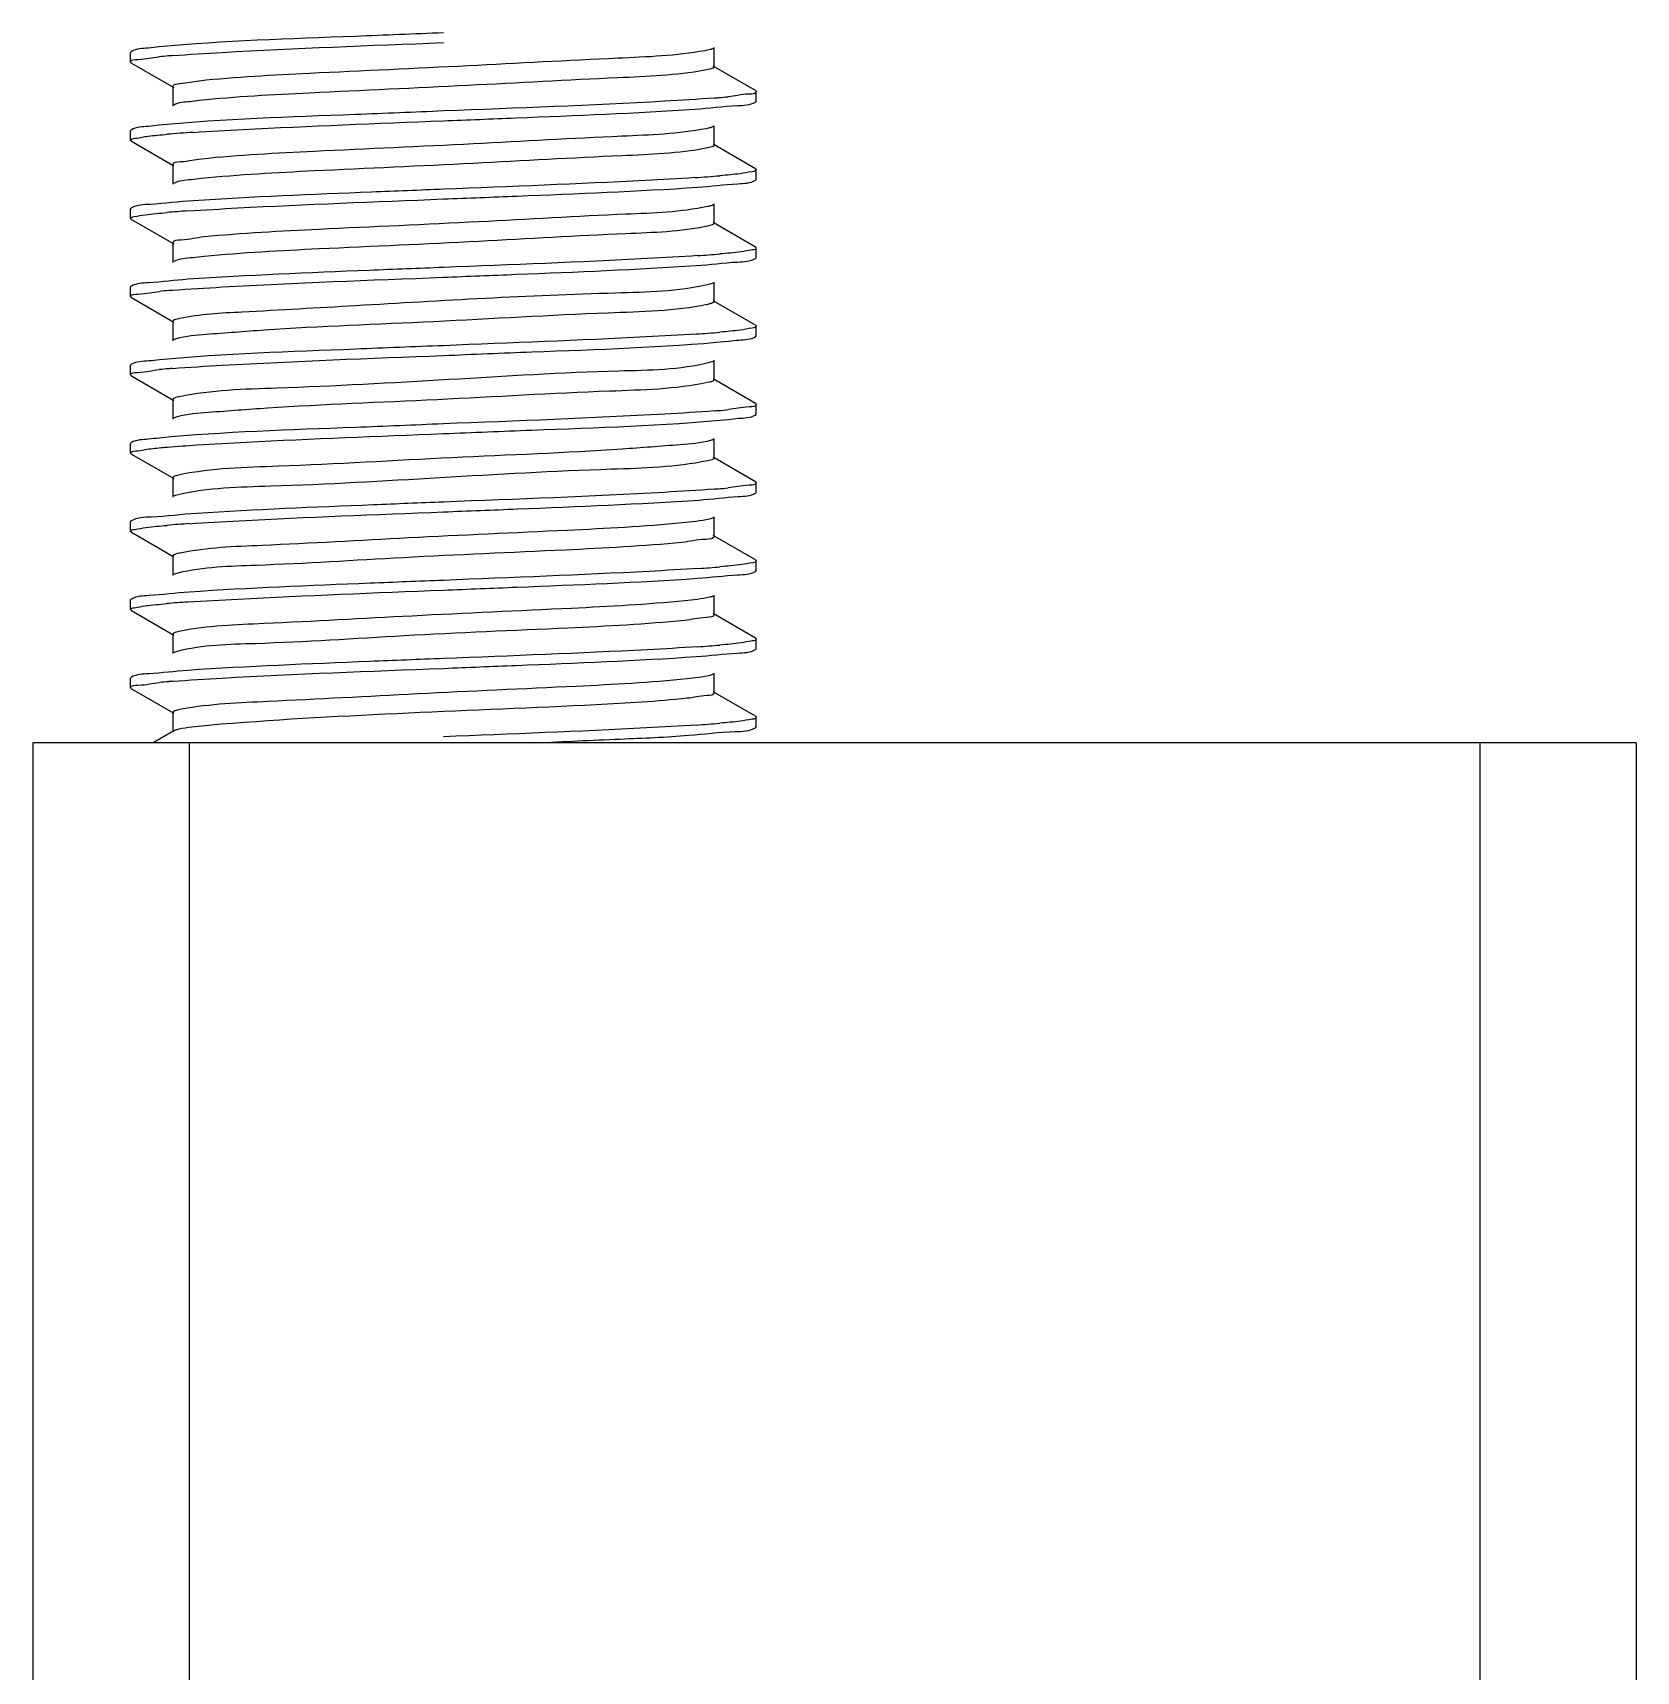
# Model space of a CAD drawing. Extents: x 12300 to 361047, y -1498650 to 1244242.
# Drawn here: x 276993.7 to 277131.2, y 112855.4 to 112995.9 of the extents above; entities that cross this region are included whole.
import ezdxf

# ---------------------------------------------------------------- set-up
doc = ezdxf.new("R2010")
doc.units = 0
doc.header["$LTSCALE"] = 1000
doc.header["$MEASUREMENT"] = 0
doc.layers.get('0').update_dxf_attribs({"color": 8, "linetype": 'CONTINUOUS'})
doc.layers.add('TEXT', color=3, linetype='CONTINUOUS')

# ---------------------------------------------------------------- blocks, each defined once
blk = doc.blocks.new('KZDJ')
at = {"layer": 'TEXT', "linetype": 'Continuous'}
for p, q in [((2432599.47, 265097.3), (2432599.39, 265097.21)), ((2432661.91, 265095.64), (2432661.91, 265097.74)), ((2432599.39, 265096.17), (2432599.39, 265097.21)), ((2432599.47, 265096.07), (2432599.39, 265096.17)), ((2432599.47, 265096.07), (2432604.02, 265093.44)), ((2432666.36, 265093.11), (2432661.82, 265095.75)), ((2432603.92, 265093.55), (2432603.92, 265091.45)), ((2432666.36, 265093.11), (2432666.44, 265093.02)), ((2432666.44, 265091.97), (2432666.44, 265093.02)), ((2432666.36, 265091.88), (2432666.44, 265091.97)), ((2432599.47, 265088.92), (2432599.39, 265088.83)), ((2432599.39, 265087.78), (2432599.39, 265088.83)), ((2432661.91, 265087.26), (2432661.91, 265089.35)), ((2432599.47, 265087.69), (2432599.39, 265087.78)), ((2432599.47, 265087.69), (2432604.02, 265085.06)), ((2432666.36, 265084.73), (2432661.82, 265087.37)), ((2432603.92, 265085.16), (2432603.92, 265083.07)), ((2432666.36, 265084.73), (2432666.44, 265084.64)), ((2432666.36, 265083.5), (2432666.44, 265083.59)), ((2432666.44, 265083.59), (2432666.44, 265084.64)), ((2432599.47, 265080.54), (2432599.39, 265080.45)), ((2432599.39, 265079.4), (2432599.39, 265080.45)), ((2432661.91, 265078.88), (2432661.91, 265080.97)), ((2432599.47, 265079.31), (2432599.39, 265079.4)), ((2432599.47, 265079.31), (2432604.02, 265076.68)), ((2432666.36, 265076.35), (2432661.82, 265078.98)), ((2432603.92, 265076.78), (2432603.92, 265074.69)), ((2432666.36, 265076.35), (2432666.44, 265076.26)), ((2432666.44, 265075.21), (2432666.44, 265076.26)), ((2432666.36, 265075.12), (2432666.44, 265075.21)), ((2432599.47, 265072.16), (2432599.39, 265072.07)), ((2432599.39, 265071.02), (2432599.39, 265072.07)), ((2432599.47, 265070.93), (2432599.39, 265071.02)), ((2432661.91, 265070.49), (2432661.91, 265072.59)), ((2432599.47, 265070.93), (2432604.02, 265068.29)), ((2432666.36, 265067.97), (2432661.82, 265070.6)), ((2432603.92, 265068.4), (2432603.92, 265066.3)), ((2432666.36, 265067.97), (2432666.44, 265067.88)), ((2432666.44, 265066.83), (2432666.44, 265067.88)), ((2432666.36, 265066.74), (2432666.44, 265066.83)), ((2432661.91, 265062.11), (2432661.91, 265064.21)), ((2432599.47, 265063.78), (2432599.39, 265063.68)), ((2432599.39, 265062.64), (2432599.39, 265063.68)), ((2432599.47, 265062.54), (2432599.39, 265062.64)), ((2432599.47, 265062.54), (2432604.02, 265059.91)), ((2432666.36, 265059.59), (2432661.82, 265062.22)), ((2432661.43, 265061.87), (2432661.19, 265061.82)), ((2432603.92, 265060.02), (2432603.92, 265057.92)), ((2432666.36, 265059.59), (2432666.44, 265059.49)), ((2432666.44, 265058.45), (2432666.44, 265059.49)), ((2432666.36, 265058.35), (2432666.44, 265058.45)), ((2432599.47, 265055.39), (2432599.39, 265055.3)), ((2432599.39, 265054.25), (2432599.39, 265055.3)), ((2432661.91, 265053.73), (2432661.91, 265055.83)), ((2432599.47, 265054.16), (2432599.39, 265054.25)), ((2432599.47, 265054.16), (2432604.02, 265051.53)), ((2432661.53, 265053.52), (2432661.2, 265053.44)), ((2432666.36, 265051.2), (2432661.82, 265053.84)), ((2432603.92, 265051.64), (2432603.92, 265049.54)), ((2432666.36, 265051.2), (2432666.44, 265051.11)), ((2432666.36, 265049.97), (2432666.44, 265050.06)), ((2432666.44, 265050.06), (2432666.44, 265051.11)), ((2432599.47, 265047.01), (2432599.39, 265046.92)), ((2432599.39, 265045.87), (2432599.39, 265046.92)), ((2432661.91, 265045.35), (2432661.91, 265047.44)), ((2432599.47, 265045.78), (2432599.39, 265045.87)), ((2432599.47, 265045.78), (2432604.02, 265043.15)), ((2432666.36, 265042.82), (2432661.82, 265045.45)), ((2432603.92, 265043.25), (2432603.92, 265041.16)), ((2432666.36, 265042.82), (2432666.44, 265042.73)), ((2432666.36, 265041.59), (2432666.44, 265041.68)), ((2432666.44, 265041.68), (2432666.44, 265042.73)), ((2432599.47, 265038.63), (2432599.39, 265038.54)), ((2432599.39, 265037.49), (2432599.39, 265038.54)), ((2432661.91, 265036.97), (2432661.91, 265039.06)), ((2432599.47, 265037.4), (2432599.39, 265037.49)), ((2432599.47, 265037.4), (2432604.02, 265034.76)), ((2432666.36, 265034.44), (2432661.82, 265037.07)), ((2432603.92, 265034.87), (2432603.92, 265032.78)), ((2432666.36, 265034.44), (2432666.44, 265034.35)), ((2432666.44, 265033.3), (2432666.44, 265034.35)), ((2432666.36, 265033.21), (2432666.44, 265033.3)), ((2432661.91, 265028.58), (2432661.91, 265030.68)), ((2432599.47, 265030.25), (2432599.39, 265030.16)), ((2432599.39, 265029.11), (2432599.39, 265030.16)), ((2432599.47, 265029.02), (2432599.39, 265029.11)), ((2432599.47, 265029.02), (2432604.02, 265026.38)), ((2432666.36, 265026.06), (2432661.82, 265028.69)), ((2432603.92, 265026.49), (2432603.92, 265024.39)), ((2432666.36, 265026.06), (2432666.44, 265025.97)), ((2432666.44, 265024.92), (2432666.44, 265025.97)), ((2432604.02, 265024.5), (2432601.81, 265023.22)), ((2432666.36, 265024.83), (2432666.44, 265024.92)), ((2432588.91, 265023.22), (2432588.91, 263627.49)), ((2432760.74, 265023.22), (2432588.91, 265023.22)), ((2432605.67, 265023.22), (2432605.67, 263627.49)), ((2432743.98, 265023.22), (2432743.98, 263627.49)), ((2432760.74, 265023.22), (2432760.74, 263627.49))]:
    blk.add_line(p, q, dxfattribs=at)
for centre, major_axis, start_param, end_param in [((2432610.47, 265012.24), (-60.02, 60.02), -0.702782, -0.690502), ((2432612.94, 264982.91), (80.83, 80.83), 0.864714, 0.868407), ((2432652.9, 265206.22), (80.79, 80.79), 4.006316, 4.010019), ((2432655.39, 265176.66), (59.81, 59.81), 4.009616, 4.022064), ((2432615.95, 264937.16), (107.34, 107.34), 0.850304, 0.868845), ((2432650.13, 265232.08), (-105.08, 105.08), 2.421811, 2.439897), ((2432615.08, 264939.87), (99.47, 99.47), 0.853419, 0.869301), ((2432650.51, 265218.86), (-101.65, 101.65), 2.423286, 2.440004), ((2432610.59, 264985.73), (-60.99, 60.99), -0.70283, -0.691333), ((2432612.96, 264957.46), (-81.04, 81.04), -0.706129, -0.702487), ((2432659.85, 265076.63), (4.65, 4.65), 4.127942, 4.152431), ((2432650.3, 265213.18), (-103.57, 103.57), 2.422515, 2.439897), ((2432610.49, 264978.39), (-60.25, 60.25), -0.702789, -0.690704), ((2432612.94, 264949.33), (-80.87, 80.87), -0.706087, -0.70241), ((2432652.9, 265172.6), (-80.72, 80.72), 2.435527, 2.439259), ((2432655.44, 265142.53), (59.39, 59.39), 4.009628, 4.022443), ((2432652.9, 265164.31), (-80.79, 80.79), 2.435519, 2.439223), ((2432655.39, 265134.74), (59.81, 59.81), 4.009616, 4.022066), ((2432615.31, 264903.36), (101.59, 101.59), 0.852518, 0.869209), ((2432650.75, 265182.34), (-99.53, 99.53), 2.424188, 2.440096), ((2432615.08, 264897.86), (99.54, 99.54), 0.853388, 0.869299), ((2432650.52, 265176.86), (101.59, 101.59), 3.99411, 4.010803), ((2432610.59, 264943.78), (61.01, 61.01), 0.867965, 0.879443), ((2432612.97, 264915.55), (-81.05, 81.05), -0.70613, -0.70249), ((2432650.3, 265171.19), (-103.51, 103.51), 2.422539, 2.439901)]:
    blk.add_ellipse(centre, major_axis=major_axis, ratio=1, start_param=start_param, end_param=end_param, dxfattribs=at)
for points, knots in [([(2432632.92, 265099.31), (2432629.77, 265099.18), (2432619.61, 265098.75), (2432609.43, 265098.45), (2432602.44, 265097.79)], [0, 0, 0, 0, 0.309388, 1, 1, 1, 1]), ([(2432602.44, 265097.79), (2432602.06, 265097.75), (2432601.08, 265097.61), (2432600.01, 265097.62), (2432599.47, 265097.3)], [0, 0, 0, 0, 0.378905, 1, 1, 1, 1]), ([(2432603.88, 265096.86), (2432605.66, 265097.01), (2432615.33, 265097.59), (2432625.01, 265097.95), (2432632.92, 265098.26)], [0, 0, 0, 0, 0.183712, 1, 1, 1, 1]), ([(2432660.92, 265097.39), (2432657.85, 265096.84), (2432649.35, 265096.51), (2432635.25, 265095.72), (2432620.29, 265095.05), (2432610.67, 265094.56), (2432606.74, 265094.14)], [0, 0, 0, 0, 0.172398, 0.468214, 0.781513, 1, 1, 1, 1]), ([(2432661.81, 265097.63), (2432661.71, 265097.57), (2432661.41, 265097.48), (2432661.11, 265097.42), (2432660.92, 265097.39)], [0, 0, 0, 0, 0.3774, 1, 1, 1, 1]), ([(2432599.39, 265096.17), (2432599.39, 265096.44), (2432600.96, 265096.43), (2432601.67, 265096.66), (2432602.42, 265096.74)], [0, 0, 0, 0, 0.263852, 1, 1, 1, 1]), ([(2432661.91, 265095.64), (2432661.91, 265095.54), (2432661.45, 265095.4), (2432661.17, 265095.34), (2432660.92, 265095.29)], [0, 0, 0, 0, 0.285727, 1, 1, 1, 1]), ([(2432606.74, 265094.14), (2432606.04, 265094.06), (2432605.37, 265093.86), (2432603.92, 265093.8), (2432603.92, 265093.55)], [0, 0, 0, 0, 0.73331, 1, 1, 1, 1]), ([(2432660.92, 265095.29), (2432657.85, 265094.75), (2432649.35, 265094.41), (2432635.25, 265093.62), (2432620.29, 265092.95), (2432610.67, 265092.46), (2432606.74, 265092.04)], [0, 0, 0, 0, 0.172398, 0.468214, 0.781513, 1, 1, 1, 1]), ([(2432606.74, 265092.04), (2432606.4, 265092.01), (2432605.49, 265091.87), (2432604.52, 265091.85), (2432604.02, 265091.56)], [0, 0, 0, 0, 0.372879, 1, 1, 1, 1]), ([(2432661.95, 265092.32), (2432660.17, 265092.18), (2432650.5, 265091.59), (2432640.82, 265091.24), (2432632.92, 265090.93)], [0, 0, 0, 0, 0.183696, 1, 1, 1, 1]), ([(2432666.44, 265093.02), (2432666.44, 265092.75), (2432664.88, 265092.76), (2432664.18, 265092.52), (2432663.42, 265092.45)], [0, 0, 0, 0, 0.263842, 1, 1, 1, 1]), ([(2432632.92, 265090.93), (2432629.77, 265090.8), (2432619.6, 265090.37), (2432609.42, 265090.07), (2432602.42, 265089.4)], [0, 0, 0, 0, 0.309518, 1, 1, 1, 1]), ([(2432632.92, 265089.88), (2432635.5, 265089.98), (2432644.49, 265090.35), (2432653.48, 265090.7), (2432659.87, 265091.12)], [0, 0, 0, 0, 0.287582, 1, 1, 1, 1]), ([(2432659.87, 265091.12), (2432661.38, 265091.23), (2432663.48, 265091.52), (2432665.78, 265091.55), (2432666.36, 265091.88)], [0, 0, 0, 0, 0.691032, 1, 1, 1, 1]), ([(2432602.42, 265089.4), (2432602.05, 265089.37), (2432601.07, 265089.23), (2432600, 265089.23), (2432599.47, 265088.92)], [0, 0, 0, 0, 0.378807, 1, 1, 1, 1]), ([(2432606.1, 265088.64), (2432607.88, 265088.76), (2432616.82, 265089.26), (2432625.76, 265089.59), (2432632.92, 265089.88)], [0, 0, 0, 0, 0.199269, 1, 1, 1, 1]), ([(2432661.07, 265089.03), (2432658.1, 265088.46), (2432649.73, 265088.16), (2432635.76, 265087.35), (2432620.73, 265086.69), (2432611.01, 265086.2), (2432606.99, 265085.78)], [0, 0, 0, 0, 0.167291, 0.461164, 0.776399, 1, 1, 1, 1]), ([(2432661.81, 265089.25), (2432661.73, 265089.2), (2432661.48, 265089.12), (2432661.22, 265089.06), (2432661.07, 265089.03)], [0, 0, 0, 0, 0.384879, 1, 1, 1, 1]), ([(2432599.39, 265087.78), (2432599.39, 265087.96), (2432600.33, 265088.04), (2432600.79, 265088.17), (2432601.26, 265088.23)], [0, 0, 0, 0, 0.269511, 1, 1, 1, 1]), ([(2432661.07, 265086.94), (2432658.1, 265086.37), (2432649.73, 265086.07), (2432635.76, 265085.25), (2432620.73, 265084.6), (2432611.01, 265084.1), (2432606.99, 265083.69)], [0, 0, 0, 0, 0.167291, 0.461164, 0.776399, 1, 1, 1, 1]), ([(2432661.91, 265087.26), (2432661.91, 265087.17), (2432661.52, 265087.03), (2432661.28, 265086.98), (2432661.07, 265086.94)], [0, 0, 0, 0, 0.290239, 1, 1, 1, 1]), ([(2432606.99, 265085.78), (2432606.23, 265085.7), (2432605.5, 265085.47), (2432603.92, 265085.44), (2432603.92, 265085.16)], [0, 0, 0, 0, 0.734244, 1, 1, 1, 1]), ([(2432606.99, 265083.69), (2432606.62, 265083.65), (2432605.63, 265083.5), (2432604.56, 265083.49), (2432604.02, 265083.17)], [0, 0, 0, 0, 0.374868, 1, 1, 1, 1]), ([(2432659.87, 265083.79), (2432658.09, 265083.67), (2432649.11, 265083.17), (2432640.12, 265082.83), (2432632.92, 265082.54)], [0, 0, 0, 0, 0.198417, 1, 1, 1, 1]), ([(2432660.15, 265082.76), (2432661.59, 265082.86), (2432663.6, 265083.14), (2432665.8, 265083.18), (2432666.36, 265083.5)], [0, 0, 0, 0, 0.690302, 1, 1, 1, 1]), ([(2432666.44, 265084.64), (2432666.44, 265084.48), (2432665.58, 265084.38), (2432665.15, 265084.26), (2432664.71, 265084.21)], [0, 0, 0, 0, 0.270664, 1, 1, 1, 1]), ([(2432605.52, 265080.22), (2432607.3, 265080.34), (2432616.43, 265080.86), (2432625.57, 265081.2), (2432632.92, 265081.5)], [0, 0, 0, 0, 0.195623, 1, 1, 1, 1]), ([(2432632.92, 265082.54), (2432630.35, 265082.44), (2432621.41, 265082.08), (2432612.47, 265081.73), (2432606.1, 265081.31)], [0, 0, 0, 0, 0.286943, 1, 1, 1, 1]), ([(2432632.92, 265081.5), (2432635.54, 265081.6), (2432644.62, 265081.97), (2432653.7, 265082.32), (2432660.15, 265082.76)], [0, 0, 0, 0, 0.288852, 1, 1, 1, 1]), ([(2432599.39, 265079.4), (2432599.39, 265079.55), (2432600.15, 265079.65), (2432600.55, 265079.76), (2432600.94, 265079.81)], [0, 0, 0, 0, 0.27234, 1, 1, 1, 1]), ([(2432606.1, 265081.31), (2432604.56, 265081.21), (2432602.41, 265080.91), (2432600.06, 265080.88), (2432599.47, 265080.54)], [0, 0, 0, 0, 0.691422, 1, 1, 1, 1]), ([(2432661.2, 265080.68), (2432658.34, 265080.08), (2432650.11, 265079.82), (2432636.27, 265078.98), (2432621.19, 265078.34), (2432611.36, 265077.83), (2432607.26, 265077.43)], [0, 0, 0, 0, 0.162162, 0.454084, 0.771262, 1, 1, 1, 1]), ([(2432661.81, 265080.87), (2432661.74, 265080.82), (2432661.54, 265080.75), (2432661.33, 265080.7), (2432661.2, 265080.68)], [0, 0, 0, 0, 0.393314, 1, 1, 1, 1]), ([(2432661.2, 265078.58), (2432658.34, 265077.98), (2432650.11, 265077.73), (2432636.27, 265076.88), (2432621.19, 265076.24), (2432611.36, 265075.74), (2432607.26, 265075.33)], [0, 0, 0, 0, 0.162162, 0.454084, 0.771262, 1, 1, 1, 1]), ([(2432661.91, 265078.88), (2432661.91, 265078.8), (2432661.59, 265078.67), (2432661.38, 265078.62), (2432661.2, 265078.58)], [0, 0, 0, 0, 0.295741, 1, 1, 1, 1]), ([(2432607.26, 265077.43), (2432606.43, 265077.35), (2432605.65, 265077.09), (2432603.92, 265077.08), (2432603.92, 265076.78)], [0, 0, 0, 0, 0.734831, 1, 1, 1, 1]), ([(2432666.44, 265076.26), (2432666.44, 265076.1), (2432665.63, 265076), (2432665.22, 265075.89), (2432664.81, 265075.84)], [0, 0, 0, 0, 0.271439, 1, 1, 1, 1]), ([(2432607.26, 265075.33), (2432606.85, 265075.29), (2432605.78, 265075.14), (2432604.61, 265075.14), (2432604.02, 265074.79)], [0, 0, 0, 0, 0.376612, 1, 1, 1, 1]), ([(2432660.15, 265075.43), (2432658.36, 265075.31), (2432649.29, 265074.79), (2432640.21, 265074.45), (2432632.92, 265074.16)], [0, 0, 0, 0, 0.19668, 1, 1, 1, 1]), ([(2432660, 265074.37), (2432661.48, 265074.47), (2432663.54, 265074.76), (2432665.79, 265074.79), (2432666.36, 265075.12)], [0, 0, 0, 0, 0.69071, 1, 1, 1, 1]), ([(2432605.52, 265072.89), (2432604.12, 265072.79), (2432602.15, 265072.52), (2432600.01, 265072.47), (2432599.47, 265072.16)], [0, 0, 0, 0, 0.689821, 1, 1, 1, 1]), ([(2432603.89, 265071.72), (2432605.66, 265071.86), (2432615.33, 265072.45), (2432625.01, 265072.8), (2432632.92, 265073.11)], [0, 0, 0, 0, 0.18376, 1, 1, 1, 1]), ([(2432632.92, 265074.16), (2432630.27, 265074.06), (2432621.13, 265073.69), (2432612, 265073.33), (2432605.52, 265072.89)], [0, 0, 0, 0, 0.289631, 1, 1, 1, 1]), ([(2432632.92, 265073.11), (2432635.52, 265073.22), (2432644.55, 265073.58), (2432653.58, 265073.94), (2432660, 265074.37)], [0, 0, 0, 0, 0.288191, 1, 1, 1, 1]), ([(2432599.39, 265071.02), (2432599.39, 265071.3), (2432600.99, 265071.28), (2432601.71, 265071.52), (2432602.49, 265071.6)], [0, 0, 0, 0, 0.263692, 1, 1, 1, 1]), ([(2432661.32, 265072.32), (2432658.07, 265071.57), (2432645.34, 265071.34), (2432628.72, 265070.36), (2432613.16, 265069.45), (2432606.82, 265069.15), (2432604.63, 265068.69)], [0, 0, 0, 0, 0.176039, 0.666697, 0.881547, 1, 1, 1, 1]), ([(2432661.81, 265072.48), (2432661.75, 265072.45), (2432661.59, 265072.39), (2432661.42, 265072.35), (2432661.32, 265072.32)], [0, 0, 0, 0, 0.40288, 1, 1, 1, 1]), ([(2432661.16, 265070.19), (2432657.69, 265069.48), (2432647.85, 265069.26), (2432632.07, 265068.27), (2432617.67, 265067.78), (2432608.5, 265067.04), (2432605.32, 265066.82), (2432604.28, 265066.51)], [0, 0, 0, 0, 0.186624, 0.514349, 0.833932, 0.943063, 1, 1, 1, 1]), ([(2432661.91, 265070.49), (2432661.91, 265070.43), (2432661.65, 265070.3), (2432661.47, 265070.26), (2432661.32, 265070.23)], [0, 0, 0, 0, 0.302509, 1, 1, 1, 1]), ([(2432604.63, 265068.69), (2432604.45, 265068.66), (2432604.24, 265068.61), (2432603.92, 265068.48), (2432603.92, 265068.4)], [0, 0, 0, 0, 0.704901, 1, 1, 1, 1]), ([(2432666.44, 265067.88), (2432666.44, 265067.72), (2432665.59, 265067.62), (2432665.16, 265067.5), (2432664.73, 265067.45)], [0, 0, 0, 0, 0.270675, 1, 1, 1, 1]), ([(2432632.92, 265065.78), (2432629.78, 265065.66), (2432619.63, 265065.22), (2432609.47, 265064.92), (2432602.49, 265064.26)], [0, 0, 0, 0, 0.30899, 1, 1, 1, 1]), ([(2432604.28, 265066.51), (2432604.23, 265066.5), (2432604.14, 265066.47), (2432604.05, 265066.43), (2432604.02, 265066.41)], [0, 0, 0, 0, 0.570679, 1, 1, 1, 1]), ([(2432660, 265067.03), (2432658.22, 265066.91), (2432649.2, 265066.41), (2432640.16, 265066.07), (2432632.92, 265065.78)], [0, 0, 0, 0, 0.197576, 1, 1, 1, 1]), ([(2432632.92, 265064.73), (2432636.07, 265064.86), (2432646.25, 265065.29), (2432656.45, 265065.59), (2432663.45, 265066.26)], [0, 0, 0, 0, 0.309889, 1, 1, 1, 1]), ([(2432663.45, 265066.26), (2432663.82, 265066.3), (2432664.78, 265066.43), (2432665.83, 265066.43), (2432666.36, 265066.74)], [0, 0, 0, 0, 0.378508, 1, 1, 1, 1]), ([(2432602.49, 265064.26), (2432602.1, 265064.23), (2432601.1, 265064.09), (2432600.01, 265064.09), (2432599.47, 265063.78)], [0, 0, 0, 0, 0.379214, 1, 1, 1, 1]), ([(2432603.88, 265063.34), (2432605.66, 265063.48), (2432615.33, 265064.06), (2432625.01, 265064.42), (2432632.92, 265064.73)], [0, 0, 0, 0, 0.183719, 1, 1, 1, 1]), ([(2432661.43, 265063.97), (2432658.28, 265063.16), (2432648.84, 265063.1), (2432633.43, 265062.1), (2432617.76, 265061.25), (2432608.05, 265061.02), (2432604.64, 265060.31)], [0, 0, 0, 0, 0.171627, 0.491604, 0.816321, 1, 1, 1, 1]), ([(2432661.81, 265064.1), (2432661.77, 265064.07), (2432661.64, 265064.02), (2432661.51, 265063.99), (2432661.43, 265063.97)], [0, 0, 0, 0, 0.413783, 1, 1, 1, 1]), ([(2432599.39, 265062.64), (2432599.39, 265062.91), (2432600.96, 265062.9), (2432601.68, 265063.14), (2432602.44, 265063.21)], [0, 0, 0, 0, 0.263792, 1, 1, 1, 1]), ([(2432661.19, 265061.82), (2432657.76, 265061.1), (2432648.03, 265060.89), (2432632.36, 265059.91), (2432617.99, 265059.4), (2432608.73, 265058.69), (2432605.47, 265058.44), (2432604.38, 265058.16)], [0, 0, 0, 0, 0.184168, 0.509408, 0.829314, 0.94023, 1, 1, 1, 1]), ([(2432661.91, 265062.11), (2432661.91, 265062.06), (2432661.71, 265061.94), (2432661.55, 265061.9), (2432661.43, 265061.87)], [0, 0, 0, 0, 0.310906, 1, 1, 1, 1]), ([(2432604.64, 265060.31), (2432604.46, 265060.28), (2432604.24, 265060.23), (2432603.92, 265060.09), (2432603.92, 265060.02)], [0, 0, 0, 0, 0.705268, 1, 1, 1, 1]), ([(2432661.95, 265058.79), (2432660.18, 265058.65), (2432650.5, 265058.07), (2432640.82, 265057.71), (2432632.92, 265057.4)], [0, 0, 0, 0, 0.183681, 1, 1, 1, 1]), ([(2432666.44, 265059.49), (2432666.44, 265059.22), (2432664.9, 265059.23), (2432664.2, 265059), (2432663.45, 265058.93)], [0, 0, 0, 0, 0.263922, 1, 1, 1, 1]), ([(2432632.92, 265057.4), (2432629.77, 265057.27), (2432619.61, 265056.84), (2432609.43, 265056.54), (2432602.44, 265055.88)], [0, 0, 0, 0, 0.309377, 1, 1, 1, 1]), ([(2432604.38, 265058.16), (2432604.3, 265058.14), (2432604.18, 265058.1), (2432604.06, 265058.05), (2432604.02, 265058.03)], [0, 0, 0, 0, 0.583561, 1, 1, 1, 1]), ([(2432632.92, 265056.35), (2432636.07, 265056.48), (2432646.24, 265056.91), (2432656.42, 265057.2), (2432663.42, 265057.87)], [0, 0, 0, 0, 0.309644, 1, 1, 1, 1]), ([(2432663.42, 265057.87), (2432663.79, 265057.91), (2432664.77, 265058.05), (2432665.83, 265058.04), (2432666.36, 265058.35)], [0, 0, 0, 0, 0.378702, 1, 1, 1, 1]), ([(2432602.44, 265055.88), (2432602.06, 265055.84), (2432601.08, 265055.7), (2432600.01, 265055.71), (2432599.47, 265055.39)], [0, 0, 0, 0, 0.378914, 1, 1, 1, 1]), ([(2432661.53, 265055.61), (2432660.48, 265055.31), (2432657.28, 265055.09), (2432648.09, 265054.35), (2432633.69, 265053.85), (2432617.94, 265052.86), (2432608.12, 265052.65), (2432604.66, 265051.94)], [0, 0, 0, 0, 0.05757, 0.167104, 0.486771, 0.813942, 1, 1, 1, 1]), ([(2432606.49, 265055.14), (2432608.26, 265055.25), (2432617.07, 265055.74), (2432625.88, 265056.07), (2432632.92, 265056.35)], [0, 0, 0, 0, 0.201476, 1, 1, 1, 1]), ([(2432661.81, 265055.72), (2432661.78, 265055.7), (2432661.68, 265055.66), (2432661.59, 265055.63), (2432661.53, 265055.61)], [0, 0, 0, 0, 0.426274, 1, 1, 1, 1]), ([(2432599.39, 265054.25), (2432599.39, 265054.45), (2432600.49, 265054.52), (2432601.01, 265054.68), (2432601.55, 265054.74)], [0, 0, 0, 0, 0.267181, 1, 1, 1, 1]), ([(2432661.2, 265053.44), (2432657.83, 265052.73), (2432648.2, 265052.51), (2432632.61, 265051.64), (2432617.18, 265050.69), (2432607.71, 265050.56), (2432604.48, 265049.8)], [0, 0, 0, 0, 0.182036, 0.504841, 0.824917, 1, 1, 1, 1]), ([(2432661.91, 265053.73), (2432661.91, 265053.68), (2432661.76, 265053.58), (2432661.63, 265053.54), (2432661.53, 265053.52)], [0, 0, 0, 0, 0.3214, 1, 1, 1, 1]), ([(2432604.66, 265051.94), (2432604.47, 265051.9), (2432604.25, 265051.85), (2432603.93, 265051.71), (2432603.93, 265051.64)], [0, 0, 0, 0, 0.706045, 1, 1, 1, 1]), ([(2432661.95, 265050.41), (2432660.17, 265050.27), (2432650.5, 265049.68), (2432640.82, 265049.33), (2432632.92, 265049.02)], [0, 0, 0, 0, 0.183696, 1, 1, 1, 1]), ([(2432660.31, 265049.24), (2432661.71, 265049.34), (2432663.68, 265049.61), (2432665.82, 265049.66), (2432666.36, 265049.97)], [0, 0, 0, 0, 0.68982, 1, 1, 1, 1]), ([(2432666.44, 265051.11), (2432666.44, 265050.84), (2432664.88, 265050.85), (2432664.18, 265050.61), (2432663.42, 265050.54)], [0, 0, 0, 0, 0.263843, 1, 1, 1, 1]), ([(2432604.48, 265049.8), (2432604.39, 265049.78), (2432604.23, 265049.74), (2432604.07, 265049.68), (2432604.02, 265049.65)], [0, 0, 0, 0, 0.594844, 1, 1, 1, 1]), ([(2432632.92, 265049.02), (2432630.4, 265048.92), (2432621.59, 265048.56), (2432612.78, 265048.21), (2432606.49, 265047.8)], [0, 0, 0, 0, 0.285303, 1, 1, 1, 1]), ([(2432632.92, 265047.97), (2432635.56, 265048.07), (2432644.69, 265048.44), (2432653.83, 265048.8), (2432660.31, 265049.24)], [0, 0, 0, 0, 0.289612, 1, 1, 1, 1]), ([(2432606.49, 265047.8), (2432604.86, 265047.7), (2432602.58, 265047.38), (2432600.09, 265047.38), (2432599.47, 265047.01)], [0, 0, 0, 0, 0.692393, 1, 1, 1, 1]), ([(2432658.51, 265046.79), (2432654.42, 265046.39), (2432644.64, 265045.89), (2432629.61, 265045.24), (2432615.8, 265044.42), (2432607.57, 265044.14), (2432604.69, 265043.56)], [0, 0, 0, 0, 0.228646, 0.544797, 0.836336, 1, 1, 1, 1]), ([(2432605.68, 265046.7), (2432607.46, 265046.82), (2432616.54, 265047.34), (2432625.62, 265047.68), (2432632.92, 265047.97)], [0, 0, 0, 0, 0.196648, 1, 1, 1, 1]), ([(2432661.81, 265047.34), (2432661.7, 265047.27), (2432660.6, 265046.98), (2432659.49, 265046.89), (2432658.51, 265046.79)], [0, 0, 0, 0, 0.122061, 1, 1, 1, 1]), ([(2432599.39, 265045.87), (2432599.39, 265046.03), (2432600.2, 265046.13), (2432600.61, 265046.24), (2432601.02, 265046.29)], [0, 0, 0, 0, 0.271461, 1, 1, 1, 1]), ([(2432658.51, 265044.7), (2432654.34, 265044.29), (2432644.37, 265043.78), (2432629.14, 265043.15), (2432615.35, 265042.24), (2432607.2, 265042.07), (2432604.46, 265041.41)], [0, 0, 0, 0, 0.232215, 0.552573, 0.843952, 1, 1, 1, 1]), ([(2432661.91, 265045.35), (2432661.91, 265045.04), (2432660.15, 265045.04), (2432659.36, 265044.78), (2432658.51, 265044.7)], [0, 0, 0, 0, 0.265035, 1, 1, 1, 1]), ([(2432604.69, 265043.56), (2432604.5, 265043.52), (2432604.27, 265043.47), (2432603.93, 265043.34), (2432603.92, 265043.25)], [0, 0, 0, 0, 0.707033, 1, 1, 1, 1]), ([(2432604.46, 265041.41), (2432604.37, 265041.39), (2432604.22, 265041.35), (2432604.07, 265041.3), (2432604.02, 265041.26)], [0, 0, 0, 0, 0.592052, 1, 1, 1, 1]), ([(2432660.31, 265041.91), (2432658.53, 265041.79), (2432649.4, 265041.27), (2432640.26, 265040.93), (2432632.92, 265040.63)], [0, 0, 0, 0, 0.195653, 1, 1, 1, 1]), ([(2432660.15, 265040.85), (2432661.59, 265040.95), (2432663.61, 265041.23), (2432665.8, 265041.27), (2432666.36, 265041.59)], [0, 0, 0, 0, 0.690288, 1, 1, 1, 1]), ([(2432666.44, 265042.73), (2432666.44, 265042.58), (2432665.68, 265042.48), (2432665.28, 265042.37), (2432664.89, 265042.32)], [0, 0, 0, 0, 0.272315, 1, 1, 1, 1]), ([(2432605.68, 265039.37), (2432604.24, 265039.27), (2432602.22, 265038.99), (2432600.03, 265038.95), (2432599.47, 265038.63)], [0, 0, 0, 0, 0.690302, 1, 1, 1, 1]), ([(2432605.52, 265038.31), (2432607.31, 265038.43), (2432616.43, 265038.95), (2432625.57, 265039.29), (2432632.92, 265039.59)], [0, 0, 0, 0, 0.195657, 1, 1, 1, 1]), ([(2432632.92, 265040.63), (2432630.29, 265040.53), (2432621.21, 265040.16), (2432612.13, 265039.81), (2432605.68, 265039.37)], [0, 0, 0, 0, 0.288872, 1, 1, 1, 1]), ([(2432632.92, 265039.59), (2432635.54, 265039.69), (2432644.62, 265040.06), (2432653.7, 265040.41), (2432660.15, 265040.85)], [0, 0, 0, 0, 0.288875, 1, 1, 1, 1]), ([(2432599.39, 265037.49), (2432599.39, 265037.64), (2432600.16, 265037.74), (2432600.55, 265037.85), (2432600.94, 265037.9)], [0, 0, 0, 0, 0.272311, 1, 1, 1, 1]), ([(2432658.78, 265038.44), (2432654.74, 265038.03), (2432645, 265037.53), (2432629.96, 265036.87), (2432616.01, 265036.05), (2432607.68, 265035.76), (2432604.74, 265035.19)], [0, 0, 0, 0, 0.224737, 0.540402, 0.833844, 1, 1, 1, 1]), ([(2432661.82, 265038.96), (2432661.7, 265038.89), (2432660.7, 265038.62), (2432659.68, 265038.53), (2432658.78, 265038.44)], [0, 0, 0, 0, 0.124156, 1, 1, 1, 1]), ([(2432658.78, 265036.34), (2432654.62, 265035.92), (2432644.59, 265035.41), (2432629.22, 265034.79), (2432615.33, 265033.82), (2432607.1, 265033.72), (2432604.38, 265033.01)], [0, 0, 0, 0, 0.230178, 0.552364, 0.845602, 1, 1, 1, 1]), ([(2432661.91, 265036.97), (2432661.91, 265036.68), (2432660.3, 265036.66), (2432659.56, 265036.42), (2432658.78, 265036.34)], [0, 0, 0, 0, 0.265691, 1, 1, 1, 1]), ([(2432604.74, 265035.19), (2432604.53, 265035.15), (2432604.29, 265035.09), (2432603.93, 265034.96), (2432603.92, 265034.87)], [0, 0, 0, 0, 0.708636, 1, 1, 1, 1]), ([(2432666.44, 265034.35), (2432666.44, 265034.19), (2432665.63, 265034.09), (2432665.22, 265033.98), (2432664.81, 265033.93)], [0, 0, 0, 0, 0.271465, 1, 1, 1, 1]), ([(2432604.38, 265033.01), (2432604.31, 265032.99), (2432604.19, 265032.96), (2432604.06, 265032.91), (2432604.02, 265032.88)], [0, 0, 0, 0, 0.58403, 1, 1, 1, 1]), ([(2432660.15, 265033.52), (2432658.37, 265033.39), (2432649.29, 265032.88), (2432640.21, 265032.54), (2432632.92, 265032.25)], [0, 0, 0, 0, 0.196649, 1, 1, 1, 1]), ([(2432632.92, 265031.2), (2432635.52, 265031.31), (2432644.55, 265031.67), (2432653.59, 265032.03), (2432660.01, 265032.46)], [0, 0, 0, 0, 0.288211, 1, 1, 1, 1]), ([(2432660.01, 265032.46), (2432661.48, 265032.56), (2432663.54, 265032.85), (2432665.79, 265032.88), (2432666.36, 265033.21)], [0, 0, 0, 0, 0.690698, 1, 1, 1, 1]), ([(2432605.52, 265030.98), (2432604.12, 265030.88), (2432602.16, 265030.61), (2432600.01, 265030.56), (2432599.47, 265030.25)], [0, 0, 0, 0, 0.689837, 1, 1, 1, 1]), ([(2432603.89, 265029.81), (2432605.66, 265029.95), (2432615.33, 265030.54), (2432625.01, 265030.89), (2432632.92, 265031.2)], [0, 0, 0, 0, 0.183761, 1, 1, 1, 1]), ([(2432632.92, 265032.25), (2432630.27, 265032.15), (2432621.14, 265031.77), (2432612, 265031.42), (2432605.52, 265030.98)], [0, 0, 0, 0, 0.289606, 1, 1, 1, 1]), ([(2432661.82, 265030.57), (2432661.71, 265030.51), (2432660.79, 265030.25), (2432659.86, 265030.17), (2432659.04, 265030.08)], [0, 0, 0, 0, 0.126422, 1, 1, 1, 1]), ([(2432599.39, 265029.11), (2432599.39, 265029.39), (2432600.99, 265029.37), (2432601.71, 265029.61), (2432602.49, 265029.69)], [0, 0, 0, 0, 0.263689, 1, 1, 1, 1]), ([(2432659.04, 265030.08), (2432655.09, 265029.66), (2432645.45, 265029.17), (2432630.47, 265028.51), (2432616.4, 265027.71), (2432607.93, 265027.38), (2432604.88, 265026.83)], [0, 0, 0, 0, 0.219618, 0.533346, 0.828732, 1, 1, 1, 1]), ([(2432659.04, 265027.99), (2432655.8, 265027.64), (2432639.13, 265026.69), (2432622.45, 265026.28), (2432609.07, 265025.2)], [0, 0, 0, 0, 0.195307, 1, 1, 1, 1]), ([(2432661.91, 265028.58), (2432661.91, 265028.32), (2432660.44, 265028.27), (2432659.75, 265028.06), (2432659.04, 265027.99)], [0, 0, 0, 0, 0.266491, 1, 1, 1, 1]), ([(2432604.88, 265026.83), (2432604.64, 265026.79), (2432604.37, 265026.73), (2432603.93, 265026.59), (2432603.92, 265026.49)], [0, 0, 0, 0, 0.713347, 1, 1, 1, 1]), ([(2432666.44, 265025.97), (2432666.44, 265025.8), (2432665.59, 265025.71), (2432665.16, 265025.59), (2432664.74, 265025.54)], [0, 0, 0, 0, 0.270698, 1, 1, 1, 1]), ([(2432604.33, 265024.62), (2432604.27, 265024.6), (2432604.16, 265024.57), (2432604.06, 265024.52), (2432604.02, 265024.5)], [0, 0, 0, 0, 0.576749, 1, 1, 1, 1]), ([(2432604.88, 265024.74), (2432604.78, 265024.72), (2432604.59, 265024.68), (2432604.41, 265024.64), (2432604.33, 265024.62)], [0, 0, 0, 0, 0.550321, 1, 1, 1, 1]), ([(2432609.07, 265025.2), (2432608.62, 265025.16), (2432607.22, 265025.04), (2432605.82, 265024.91), (2432604.88, 265024.74)], [0, 0, 0, 0, 0.319148, 1, 1, 1, 1]), ([(2432660.01, 265025.12), (2432658.23, 265025), (2432649.2, 265024.5), (2432640.16, 265024.16), (2432632.92, 265023.87)], [0, 0, 0, 0, 0.197548, 1, 1, 1, 1]), ([(2432642.8, 265023.22), (2432645.81, 265023.35), (2432651.26, 265023.62), (2432658.45, 265023.88), (2432663.18, 265024.45), (2432665.72, 265024.45), (2432666.36, 265024.83)], [0, 0, 0, 0, 0.383058, 0.694328, 0.906069, 1, 1, 1, 1])]:
    blk.add_open_spline(points, degree=3, knots=knots, dxfattribs=at)
for points in [[(2432601.26, 265088.23), (2432601.94, 265088.31), (2432602.62, 265088.38), (2432603.3, 265088.43)], [(2432664.71, 265084.21), (2432664, 265084.12), (2432663.27, 265084.05), (2432662.55, 265083.99)], [(2432600.94, 265079.81), (2432601.72, 265079.91), (2432602.5, 265079.98), (2432603.29, 265080.05)], [(2432664.81, 265075.84), (2432664.06, 265075.74), (2432663.3, 265075.67), (2432662.54, 265075.61)], [(2432664.73, 265067.45), (2432664.01, 265067.36), (2432663.27, 265067.29), (2432662.54, 265067.23)], [(2432601.55, 265054.74), (2432602.14, 265054.8), (2432602.74, 265054.86), (2432603.33, 265054.91)], [(2432603.33, 265054.91), (2432604.38, 265055), (2432605.43, 265055.07), (2432606.49, 265055.14)], [(2432601.02, 265046.29), (2432601.77, 265046.39), (2432602.53, 265046.46), (2432603.29, 265046.52)], [(2432664.89, 265042.32), (2432664.11, 265042.22), (2432663.33, 265042.15), (2432662.54, 265042.08)], [(2432600.94, 265037.9), (2432601.72, 265038), (2432602.5, 265038.07), (2432603.29, 265038.14)], [(2432664.81, 265033.93), (2432664.06, 265033.83), (2432663.3, 265033.76), (2432662.54, 265033.7)], [(2432664.74, 265025.54), (2432664.01, 265025.45), (2432663.28, 265025.38), (2432662.54, 265025.32)]]:
    blk.add_open_spline(points, degree=3, dxfattribs=at)

msp = doc.modelspace()

# ---------------------------------------------------------------- block references
at = {"color": 3, "xscale": 0.8000000000465661, "yscale": 0.8000000000465661, "zscale": 0.8000000000465661}
msp.add_blockref('KZDJ', (-1669077.44, -99083.53), dxfattribs=at)

doc.saveas('drawing.dxf')
